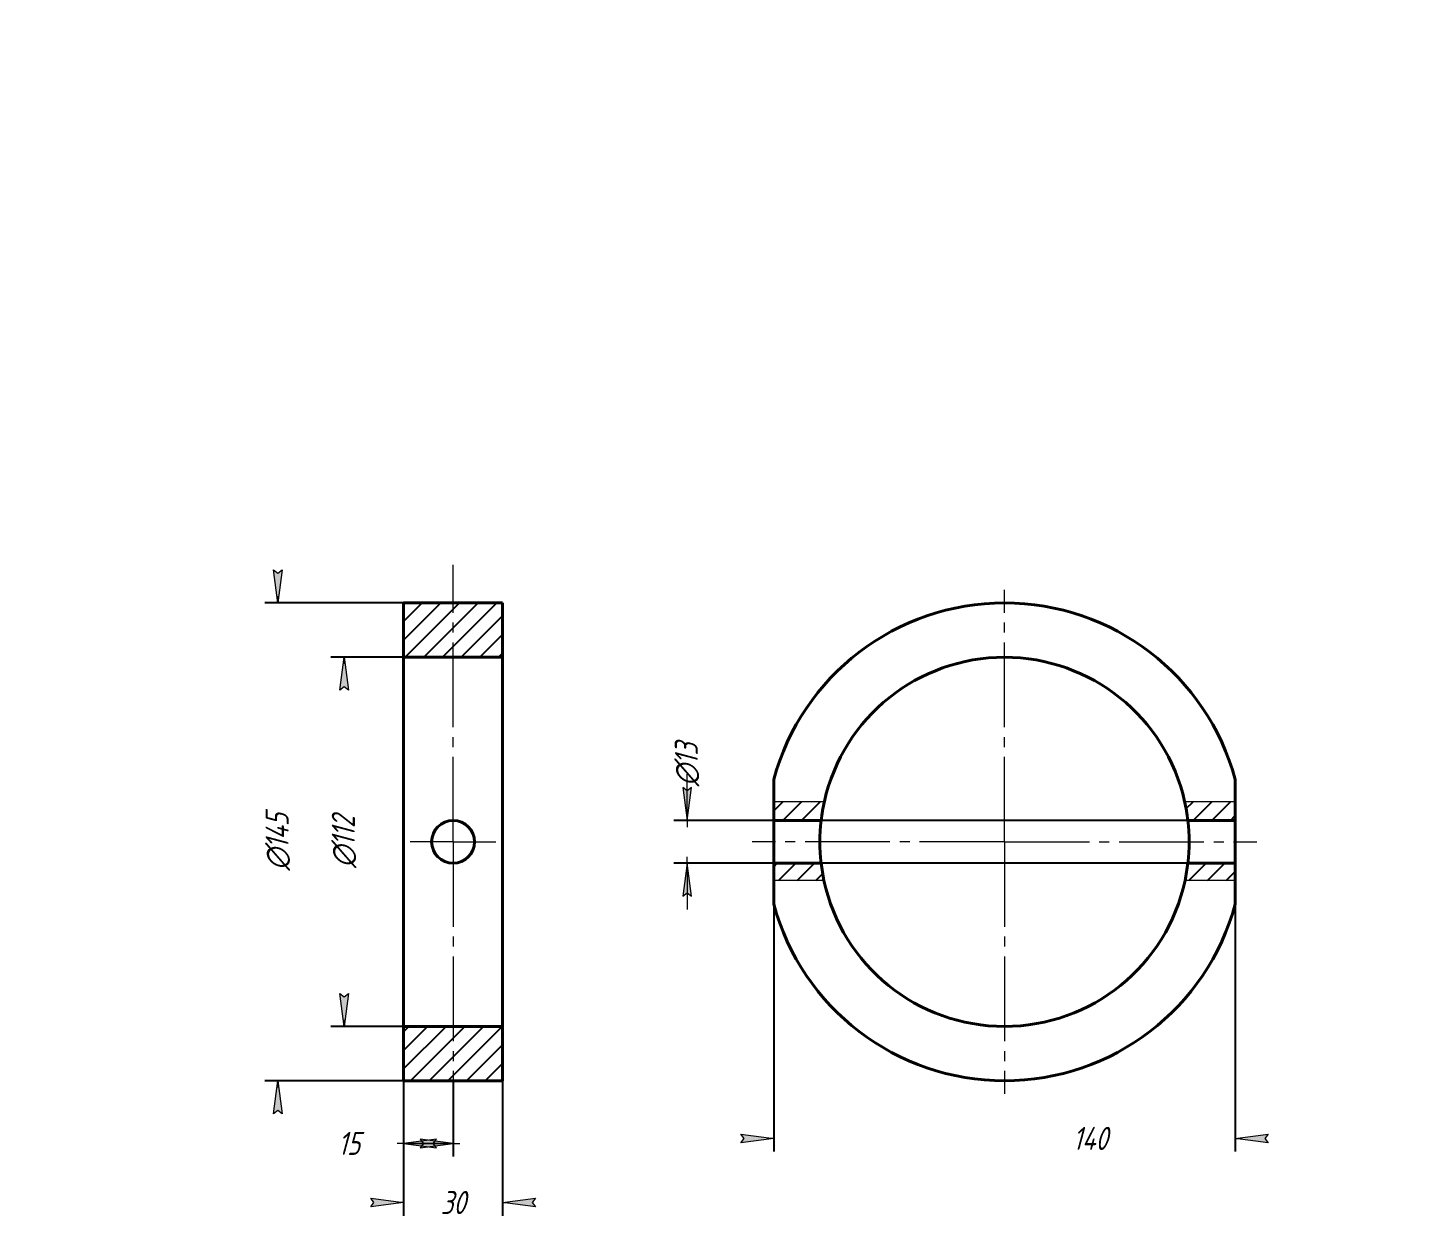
# Model space of a CAD drawing. Header units: millimetres. Extents: x 0 to 210, y 0 to 297.
# Drawn here: x 0 to 210, y 116.4 to 297 of the extents above; entities that cross this region are included whole.
import ezdxf

# ---------------------------------------------------------------- set-up
doc = ezdxf.new("R2010")
doc.units = ezdxf.units.MM
for name, pattern in [('K5LT_AXLED', [17.375, 12.875, -1.5, 1.5, -1.5]), ('K5LT_BASIC', [0]), ('K5LT_THIN', [0]), ('K5LT_THIN_INCLUDED_TO_HATCHING', [0])]:
    doc.linetypes.add(name, pattern=pattern)
doc.layers.add('Системный слой', color=7, linetype='Continuous')
doc.styles.add('KDIMTEXTSTYLE', font='GOST_AU.SHX', dxfattribs={"width": 0.96, "oblique": 15, "height": 5})
doc.dimstyles.new('KDIMSTYLE (0.50)', dxfattribs={"dimtxt": 5, "dimasz": 1, "dimexe": 2, "dimexo": 0.0625, "dimgap": 1, "dimtad": 1, "dimlfac": 2, "dimtxsty": 'KDIMTEXTSTYLE', "dimsah": 1, "dimcen": 0.09, "dimdle": 1, "dimadec": 0, "dimazin": 0, "dimtfac": 0.667, "dimtmove": 0, "dimatfit": 3, "dimfxl": 1, "dimtvp": 1, "dimtolj": 1, "dimtzin": 0, "dimarcsym": 0})
pattern_1 = [(45, (0, 0), (-1.414213562373095, 1.414213562373095), [])]

# ---------------------------------------------------------------- blocks, each defined once
blk = doc.blocks.new('U5')
at = {"layer": 'Системный слой', "color": 150, "linetype": 'K5LT_BASIC', "lineweight": 40, "true_color": 0x0080ff}
for start, end in [(12.65890248844919, 167.3410975115509), (192.0886590180955, 347.9113409819045)]:
    blk.add_arc((148.1500353365788, 173.5), 28, start, end, dxfattribs=at)
blk = doc.blocks.new('U6')
at = {"layer": 'Системный слой', "color": 150, "linetype": 'K5LT_BASIC', "lineweight": 40, "true_color": 0x0080ff}
for p, q in [((113.1500353365788, 182.9372930440884), (113.1500353365788, 179.636099472085)), ((113.1500353365788, 167.636099472085), (113.1500353365788, 164.0627069559115))]:
    blk.add_line(p, q, dxfattribs=at)
blk = doc.blocks.new('U7')
at = {"layer": 'Системный слой', "color": 150, "linetype": 'K5LT_BASIC', "lineweight": 40, "true_color": 0x0080ff}
for p, q in [((183.1500353365788, 179.636099472085), (183.1500353365787, 182.9372930440885)), ((183.1500353365788, 164.0627069559116), (183.1500353365788, 167.636099472085))]:
    blk.add_line(p, q, dxfattribs=at)
blk = doc.blocks.new('U8')
at = {"layer": 'Системный слой', "color": 7, "linetype": 'K5LT_THIN_INCLUDED_TO_HATCHING', "lineweight": 18}
for p, q in [((113.1500353365788, 179.636099472085), (120.8306597348437, 179.636099472085)), ((175.4694109383138, 179.636099472085), (183.1500353365787, 179.636099472085)), ((120.7709434853372, 167.636099472085), (113.1500353365788, 167.636099472085)), ((183.1500353365788, 167.636099472085), (175.5291271878203, 167.636099472085))]:
    blk.add_line(p, q, dxfattribs=at)
blk = doc.blocks.new('U9')
at = {"layer": 'Системный слой', "color": 30, "linetype": 'K5LT_AXLED', "lineweight": 18, "true_color": 0xff8000}
for q in [(148.1500353365788, 211.75), (109.9000353365788, 173.5), (148.1500353365788, 135.25), (186.4000353365788, 173.5)]:
    blk.add_line((148.1500353365788, 173.5), q, dxfattribs=at)
blk = doc.blocks.new('KDIMARROW_02')
at = {"layer": 'Системный слой'}
blk.add_hatch(color=0, dxfattribs=at).paths.add_polyline_path([(4.5, -5.51091059616309e-16), (5, 0.6582624912261956), (0, 0), (5, -0.658262491226197)])
at = {"layer": 'Системный слой', "color": 0, "linetype": 'K5LT_THIN', "lineweight": 18}
for p, q in [((0, 0), (-1, 0)), ((5, 0.6582624912261956), (0, 0)), ((0, 0), (5, -0.658262491226197)), ((0, 0), (7, -8.572527594031472e-16)), ((4.5, -5.51091059616309e-16), (5, 0.6582624912261956)), ((5, -0.658262491226197), (4.5, -5.51091059616309e-16))]:
    blk.add_line(p, q, dxfattribs=at)
blk = doc.blocks.new('KDIMARROW_01')
at = {"layer": 'Системный слой'}
blk.add_hatch(color=0, dxfattribs=at).paths.add_polyline_path([(0, 0), (-5, 0.658262491226197), (-4.5, 5.51091059616309e-16), (-5, -0.6582624912261956)])
at = {"layer": 'Системный слой', "color": 0, "linetype": 'K5LT_THIN', "lineweight": 18}
for p, q in [((-4.5, 5.51091059616309e-16), (-5, 0.658262491226197)), ((-5, 0.658262491226197), (0, 0)), ((0, 0), (-5, -0.6582624912261956)), ((-5, -0.6582624912261956), (-4.5, 5.51091059616309e-16)), ((0, 0), (-1, 0))]:
    blk.add_line(p, q, dxfattribs=at)
blk = doc.blocks.new('U12')
at = {"layer": 'Системный слой', "color": 30, "linetype": 'K5LT_AXLED', "lineweight": 18, "true_color": 0xff8000}
for q in [(64.51817673706088, 215.5), (58.0181767370608, 173.5), (71.0181767370608, 173.5), (64.51817673706071, 131.5)]:
    blk.add_line((64.5181767370608, 173.5), q, dxfattribs=at)

msp = doc.modelspace()

# ---------------------------------------------------------------- hatches: boundary and pattern name
at = {"layer": 'Системный слой'}
h = msp.add_hatch(dxfattribs=at)
h.set_pattern_fill('', angle=45, style=0, pattern_type=0)
h.set_pattern_definition(pattern_1)
h.paths.add_polyline_path([(72.0181767370608, 137.25), (72.0181767370608, 145.5), (57.0181767370608, 145.5), (57.0181767370608, 137.25)])
h.paths.add_polyline_path([(72.0181767370608, 201.5), (72.0181767370608, 209.75), (57.0181767370608, 209.75), (57.0181767370608, 201.5)])
h = msp.add_hatch(dxfattribs=at)
h.set_pattern_fill('', angle=45, style=0, pattern_type=0)
h.set_pattern_definition(pattern_1)
h.paths.add_polyline_path([(120.7709434853373, 167.636099472085), (120.33929100997, 170.25), (113.1500353365788, 170.25), (113.1500353365788, 167.636099472085)])
h.paths.add_polyline_path([(120.33929100997, 176.75), (120.8306597348437, 179.636099472085), (113.1500353365788, 179.636099472085), (113.1500353365788, 176.75)])
h.paths.add_polyline_path([(175.4694109383138, 179.6360994720851), (175.9607796631676, 176.75), (183.1500353365788, 176.75), (183.1500353365788, 179.636099472085)])
h.paths.add_polyline_path([(175.9607796631875, 170.25), (175.5291271878202, 167.636099472085), (183.1500353365788, 167.636099472085), (183.1500353365788, 170.25)])

# ---------------------------------------------------------------- linework, layer by layer
at = {"layer": 'Системный слой', "color": 150, "linetype": 'K5LT_BASIC', "lineweight": 40, "true_color": 0x0080ff}
for p, q in [((57.0181767370608, 209.75), (72.0181767370608, 209.75)), ((57.0181767370608, 201.5), (57.0181767370608, 209.75)), ((72.0181767370608, 201.5), (72.0181767370608, 209.75)), ((57.0181767370608, 145.5), (57.0181767370608, 201.5)), ((57.0181767370608, 201.5), (72.0181767370608, 201.5)), ((72.0181767370608, 145.5), (72.0181767370608, 201.5)), ((113.1500353365788, 179.636099472085), (113.1500353365788, 176.75)), ((183.1500353365788, 176.75), (183.1500353365788, 179.636099472085)), ((113.1500353365788, 176.75), (113.1500353365788, 170.25)), ((120.33929100997, 176.75), (113.1500353365788, 176.75)), ((183.1500353365788, 176.75), (175.9607796631676, 176.750000000085)), ((183.1500353365788, 176.75), (183.1500353365788, 170.25)), ((120.33929100997, 170.25), (113.1500353365788, 170.25)), ((113.1500353365788, 170.25), (113.1500353365788, 167.636099472085)), ((183.1500353365788, 170.25), (175.9607796631875, 170.25)), ((183.1500353365788, 167.636099472085), (183.1500353365788, 170.25)), ((57.0181767370608, 145.5), (72.0181767370608, 145.5)), ((57.0181767370608, 137.25), (57.0181767370608, 145.5)), ((72.0181767370608, 137.25), (72.0181767370608, 145.5)), ((57.0181767370608, 137.25), (72.0181767370608, 137.25))]:
    msp.add_line(p, q, dxfattribs=at)
msp.add_circle((64.5181767370608, 173.5), 3.25, dxfattribs=at)
for radius, start, end in [(36.25, 15.09018517943745, 164.9098148205626), (28, 167.3410975115503, 173.3345727437805), (28, 6.665427256219839, 12.65890248844924), (28, 173.3345727437805, 186.6654272562195), (28, 353.3345727437805, 6.665427256569546), (28, 186.6654272562195, 192.0886590180955), (28, 347.9113409819043, 353.3345727437805), (36.25, 195.0901851794374, 344.9098148205628)]:
    msp.add_arc((148.1500353365788, 173.5), radius, start, end, dxfattribs=at)

# ---------------------------------------------------------------- block references
at = {"layer": 'Системный слой'}
for name in ['U12', 'U9', 'U5', 'U6', 'U7', 'U8']:
    msp.add_blockref(name, (0, 0), dxfattribs=at)

# ---------------------------------------------------------------- dimensions: what is measured, and where the dimension line sits
at = {"layer": 'Системный слой', "color": 7}
for base, p1, p2, location, override in [((37.94934417095209, 137.25), (57.0181767370608, 209.75), (57.01817673706081, 137.25), (37.94934417095209, 173.5), {"dimexo": 0, "dimpost": '\\H3.5;\\W0.965;\\Q15;∅<>', "dimblk1": 'KDIMARROW_01', "dimblk2": 'KDIMARROW_01', "dimse1": 0, "dimse2": 0, "dimclrt": 7, "dimtolj": 1}), ((47.98635779557154, 201.5), (57.0181767370608, 145.5), (57.0181767370608, 201.5), (47.98635779557153, 173.5), {"dimexo": 0, "dimpost": '\\H3.5;\\W0.965;\\Q15;∅<>', "dimblk1": 'KDIMARROW_01', "dimblk2": 'KDIMARROW_01', "dimse1": 0, "dimse2": 0, "dimclrt": 7, "dimtolj": 1}), ((100.0115057270557, 176.75), (182.0382712002355, 170.25), (183.1500353365788, 176.75), (100.0115057270557, 185.2114267349243), {"dimexo": 0, "dimpost": '\\H3.5;\\W0.965;\\Q15;∅<>', "dimblk1": 'KDIMARROW_02', "dimblk2": 'KDIMARROW_02', "dimse1": 0, "dimse2": 0, "dimclrt": 7, "dimtolj": 1})]:
    msp.add_linear_dim(base=base, p1=p1, p2=p2, angle=90, location=location, dimstyle='KDIMSTYLE (0.50)', override=override, dxfattribs=at).render()
for base, p1, p2, location, override in [((113.1500353365788, 128.5114757185277), (183.1500353365788, 173.5), (113.1500353365788, 173.5), (161.1500353365788, 128.5114757185277), {"dimexo": 0, "dimpost": '\\H3.5;\\W0.965;\\Q15;<>', "dimblk1": 'KDIMARROW_01', "dimblk2": 'KDIMARROW_01', "dimse1": 0, "dimse2": 0, "dimclrt": 7, "dimtolj": 1}), ((57.01817673706081, 127.758288972309), (64.51817673706071, 137.25), (57.01817673706081, 137.25), (48.73560408615144, 127.758288972309), {"dimexo": 0, "dimpost": '\\H3.5;\\W0.965;\\Q15;<>', "dimblk1": 'KDIMARROW_02', "dimblk2": 'KDIMARROW_02', "dimse1": 0, "dimse2": 0, "dimclrt": 7, "dimtolj": 1}), ((57.01817673706081, 118.7834291410024), (72.0181767370608, 137.25), (57.01817673706081, 137.25), (64.5181767370608, 118.7834291410024), {"dimexo": 0, "dimpost": '\\H3.5;\\W0.965;\\Q15;<>', "dimblk1": 'KDIMARROW_01', "dimblk2": 'KDIMARROW_01', "dimse1": 0, "dimse2": 0, "dimclrt": 7, "dimtolj": 1})]:
    msp.add_linear_dim(base=base, p1=p1, p2=p2, location=location, dimstyle='KDIMSTYLE (0.50)', override=override, dxfattribs=at).render()

doc.saveas('drawing.dxf')
